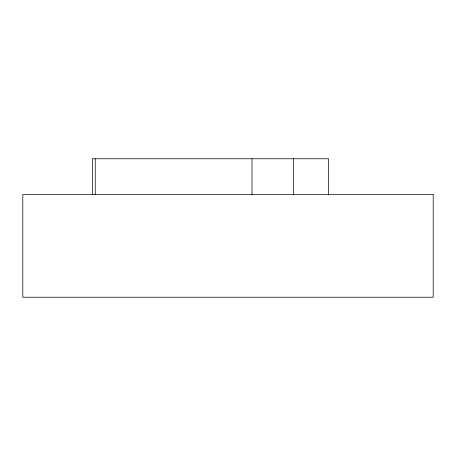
<?xml version="1.0" encoding="UTF-8"?>
<svg xmlns="http://www.w3.org/2000/svg" width="456" height="456" viewBox="0 0 456 456"><rect width="100%" height="100%" fill="white"/><g stroke="black" fill="none" stroke-linecap="round" stroke-linejoin="round"><path stroke-width="0.68" d="M328.633 194.632L328.633 158.768L92.368 158.768L92.368 194.632M293.482 158.768L293.482 194.632M251.991 158.768L251.991 194.632M95.247 158.768L95.247 194.632M433.2 194.632L22.8 194.632L22.8 297.232L433.2 297.232L433.2 194.632"/></g></svg>
